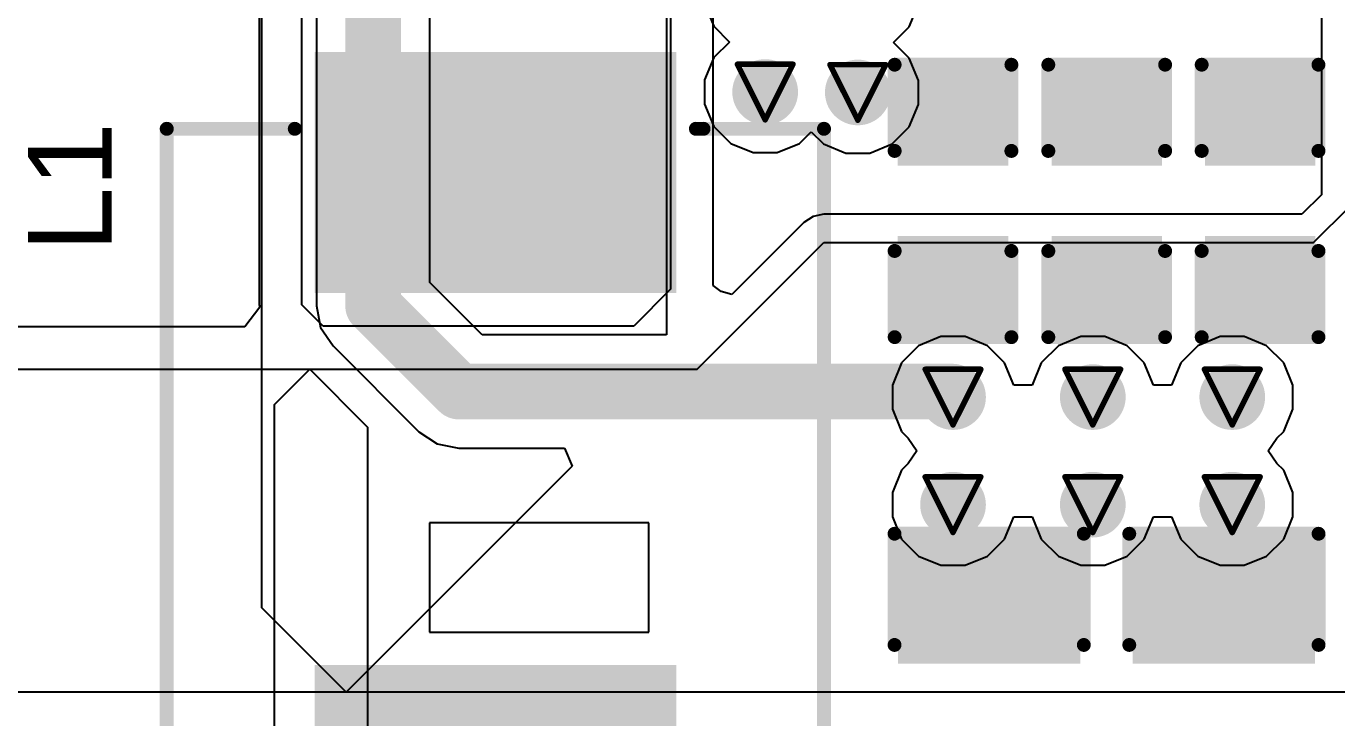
# Model space of a CAD drawing. Header units: inches. Extents: x 0 to 5359, y 0 to 5098.
# Drawn here: x 8.52 to 20.48, y 92.55 to 98.87 of the extents above; entities that cross this region are included whole.
import ezdxf

# ---------------------------------------------------------------- set-up
doc = ezdxf.new("R2010")
doc.units = ezdxf.units.IN
for name, color, linetype in [('Bottom Layer', 5, 'Continuous'), ('Drill Drawing', 1, 'Continuous'), ('Layer 1', 16, 'Continuous'), ('Layer 2', 76, 'Continuous'), ('Top Layer', 1, 'Continuous'), ('Top Overlay', 2, 'Continuous'), ('Top Paste', 8, 'Continuous'), ('Top Solder', 216, 'Continuous'), ('Via Holes', 16, 'Continuous')]:
    doc.layers.add(name, color=color, linetype=linetype)
doc.styles.add('Arial', font='', dxfattribs={"height": 0.2})
doc.styles.get('Arial').set_extended_font_data('Arial')

# ---------------------------------------------------------------- blocks, each defined once
blk = doc.blocks.new('ETQP3M6R8KVN_198')
at = {"layer": 'Top Layer'}
for points in [[(-3.85, 1.6), (-1.75, 1.6), (-1.75, -1.6), (-3.85, -1.6)], [(1.75, 1.6), (3.85, 1.6), (3.85, -1.6), (1.75, -1.6)]]:
    blk.add_hatch(color=1, dxfattribs=at).paths.add_polyline_path(points)
at = {"layer": 'Top Paste'}
for points in [[(-3.85, 1.6), (-1.75, 1.6), (-1.75, -1.6), (-3.85, -1.6)], [(1.75, 1.6), (3.85, 1.6), (3.85, -1.6), (1.75, -1.6)]]:
    blk.add_hatch(color=8, dxfattribs=at).paths.add_polyline_path(points)
at = {"layer": 'Top Solder'}
for points in [[(-3.901, 1.651), (-1.699, 1.651), (-1.699, -1.651), (-3.901, -1.651)], [(1.699, 1.651), (3.901, 1.651), (3.901, -1.651), (1.699, -1.651)]]:
    blk.add_hatch(color=216, dxfattribs=at).paths.add_polyline_path(points)
at = {"layer": 'Top Overlay'}
for p, q in [((1.4, 1.4), (0.4, 1.4)), ((0.4, 1.4), (0.4, -0.6)), ((1.4, -0.6), (1.4, 1.4)), ((0.4, -0.6), (1.4, -0.6))]:
    blk.add_line(p, q, dxfattribs=at)
for points in [[(3.2, 3, 0.127, 0.127, 0), (-3.2, 3, 0.127, 0.127, 0)], [(-3.2, 1.831, 0.127, 0.127, 0), (-3.2, 3, 0.127, 0.127, 0)], [(3.2, 1.831, 0.127, 0.127, 0), (3.2, 3, 0.127, 0.127, 0)], [(-3.2, 1.831, 0.127, 0.127, 0), (-3.2, 1.9, 0.127, 0.127, 0)], [(-3.2, -3, 0.127, 0.127, 0), (-3.2, -1.831, 0.127, 0.127, 0)], [(3.2, -3, 0.127, 0.127, 0), (3.2, -1.831, 0.127, 0.127, 0)], [(3.2, -3, 0.127, 0.127, 0), (-3.2, -3, 0.127, 0.127, 0)]]:
    blk.add_lwpolyline(points, format="xyseb", dxfattribs=at)
for points in [[(-3.232, 3, 0.0635, 0.0635, 1), (-3.168, 3, 0.0635, 0.0635, 1)], [(-3.232, 3, 0.0635, 0.0635, 1), (-3.168, 3, 0.0635, 0.0635, 1)], [(3.168, 3, 0.0635, 0.0635, 1), (3.232, 3, 0.0635, 0.0635, 1)], [(3.168, 3, 0.0635, 0.0635, 1), (3.232, 3, 0.0635, 0.0635, 1)], [(-3.232, 1.9, 0.0635, 0.0635, 1), (-3.168, 1.9, 0.0635, 0.0635, 1)], [(-3.232, 1.831, 0.0635, 0.0635, 1), (-3.168, 1.831, 0.0635, 0.0635, 1)], [(-3.232, 1.831, 0.0635, 0.0635, 1), (-3.168, 1.831, 0.0635, 0.0635, 1)], [(3.168, 1.831, 0.0635, 0.0635, 1), (3.232, 1.831, 0.0635, 0.0635, 1)], [(-3.232, -1.831, 0.0635, 0.0635, 1), (-3.168, -1.831, 0.0635, 0.0635, 1)], [(3.168, -1.831, 0.0635, 0.0635, 1), (3.232, -1.831, 0.0635, 0.0635, 1)], [(-3.232, -3, 0.0635, 0.0635, 1), (-3.168, -3, 0.0635, 0.0635, 1)], [(-3.232, -3, 0.0635, 0.0635, 1), (-3.168, -3, 0.0635, 0.0635, 1)], [(3.168, -3, 0.0635, 0.0635, 1), (3.232, -3, 0.0635, 0.0635, 1)], [(3.168, -3, 0.0635, 0.0635, 1), (3.232, -3, 0.0635, 0.0635, 1)]]:
    blk.add_lwpolyline(points, format="xyseb", close=True, dxfattribs=at)
blk = doc.blocks.new('C___0603_306')
at = {"layer": 'Top Layer'}
for points in [[(-0.381, 0.445), (-0.381, -0.445), (-1.143, -0.445), (-1.143, 0.445)], [(1.143, 0.445), (1.143, -0.445), (0.381, -0.445), (0.381, 0.445)]]:
    blk.add_hatch(color=1, dxfattribs=at).paths.add_polyline_path(points)
at = {"layer": 'Top Paste'}
for points in [[(-0.381, 0.445), (-0.381, -0.445), (-1.143, -0.445), (-1.143, 0.445)], [(1.143, 0.445), (1.143, -0.445), (0.381, -0.445), (0.381, 0.445)]]:
    blk.add_hatch(color=8, dxfattribs=at).paths.add_polyline_path(points)
at = {"layer": 'Top Solder'}
for points in [[(-0.321, 0.504), (-0.321, -0.504), (-1.203, -0.504), (-1.203, 0.504)], [(1.203, 0.504), (1.203, -0.504), (0.321, -0.504), (0.321, 0.504)]]:
    blk.add_hatch(color=216, dxfattribs=at).paths.add_polyline_path(points)
at = {"layer": 'Top Overlay'}
for points in [[(-0.457, 0.533, 0.127, 0.127, 0), (-1.245, 0.533, 0.127, 0.127, 0)], [(-1.245, -0.533, 0.127, 0.127, 0), (-1.245, 0.533, 0.127, 0.127, 0)], [(1.245, 0.533, 0.127, 0.127, 0), (0.457, 0.533, 0.127, 0.127, 0)], [(1.245, -0.533, 0.127, 0.127, 0), (1.245, 0.533, 0.127, 0.127, 0)], [(-0.457, -0.533, 0.127, 0.127, 0), (-1.245, -0.533, 0.127, 0.127, 0)], [(1.245, -0.533, 0.127, 0.127, 0), (0.457, -0.533, 0.127, 0.127, 0)]]:
    blk.add_lwpolyline(points, format="xyseb", dxfattribs=at)
for points in [[(-1.276, 0.533, 0.0635, 0.0635, 1), (-1.213, 0.533, 0.0635, 0.0635, 1)], [(-1.276, 0.533, 0.0635, 0.0635, 1), (-1.213, 0.533, 0.0635, 0.0635, 1)], [(-0.489, 0.533, 0.0635, 0.0635, 1), (-0.425, 0.533, 0.0635, 0.0635, 1)], [(0.425, 0.533, 0.0635, 0.0635, 1), (0.489, 0.533, 0.0635, 0.0635, 1)], [(1.213, 0.533, 0.0635, 0.0635, 1), (1.276, 0.533, 0.0635, 0.0635, 1)], [(1.213, 0.533, 0.0635, 0.0635, 1), (1.276, 0.533, 0.0635, 0.0635, 1)], [(-1.276, -0.533, 0.0635, 0.0635, 1), (-1.213, -0.533, 0.0635, 0.0635, 1)], [(-1.276, -0.533, 0.0635, 0.0635, 1), (-1.213, -0.533, 0.0635, 0.0635, 1)], [(-0.489, -0.533, 0.0635, 0.0635, 1), (-0.425, -0.533, 0.0635, 0.0635, 1)], [(0.425, -0.533, 0.0635, 0.0635, 1), (0.489, -0.533, 0.0635, 0.0635, 1)], [(1.213, -0.533, 0.0635, 0.0635, 1), (1.276, -0.533, 0.0635, 0.0635, 1)], [(1.213, -0.533, 0.0635, 0.0635, 1), (1.276, -0.533, 0.0635, 0.0635, 1)]]:
    blk.add_lwpolyline(points, format="xyseb", close=True, dxfattribs=at)
blk = doc.blocks.new('C___0603_307')
at = {"layer": 'Top Layer'}
for points in [[(-0.381, 0.445), (-0.381, -0.445), (-1.143, -0.445), (-1.143, 0.445)], [(1.143, 0.445), (1.143, -0.445), (0.381, -0.445), (0.381, 0.445)]]:
    blk.add_hatch(color=1, dxfattribs=at).paths.add_polyline_path(points)
at = {"layer": 'Top Paste'}
for points in [[(-0.381, 0.445), (-0.381, -0.445), (-1.143, -0.445), (-1.143, 0.445)], [(1.143, 0.445), (1.143, -0.445), (0.381, -0.445), (0.381, 0.445)]]:
    blk.add_hatch(color=8, dxfattribs=at).paths.add_polyline_path(points)
at = {"layer": 'Top Solder'}
for points in [[(-0.321, 0.504), (-0.321, -0.504), (-1.203, -0.504), (-1.203, 0.504)], [(1.203, 0.504), (1.203, -0.504), (0.321, -0.504), (0.321, 0.504)]]:
    blk.add_hatch(color=216, dxfattribs=at).paths.add_polyline_path(points)
at = {"layer": 'Top Overlay'}
for points in [[(-0.457, 0.533, 0.127, 0.127, 0), (-1.245, 0.533, 0.127, 0.127, 0)], [(-1.245, -0.533, 0.127, 0.127, 0), (-1.245, 0.533, 0.127, 0.127, 0)], [(1.245, 0.533, 0.127, 0.127, 0), (0.457, 0.533, 0.127, 0.127, 0)], [(1.245, -0.533, 0.127, 0.127, 0), (1.245, 0.533, 0.127, 0.127, 0)], [(-0.457, -0.533, 0.127, 0.127, 0), (-1.245, -0.533, 0.127, 0.127, 0)], [(1.245, -0.533, 0.127, 0.127, 0), (0.457, -0.533, 0.127, 0.127, 0)]]:
    blk.add_lwpolyline(points, format="xyseb", dxfattribs=at)
for points in [[(-1.276, 0.533, 0.0635, 0.0635, 1), (-1.213, 0.533, 0.0635, 0.0635, 1)], [(-1.276, 0.533, 0.0635, 0.0635, 1), (-1.213, 0.533, 0.0635, 0.0635, 1)], [(-0.489, 0.533, 0.0635, 0.0635, 1), (-0.425, 0.533, 0.0635, 0.0635, 1)], [(0.425, 0.533, 0.0635, 0.0635, 1), (0.489, 0.533, 0.0635, 0.0635, 1)], [(1.213, 0.533, 0.0635, 0.0635, 1), (1.276, 0.533, 0.0635, 0.0635, 1)], [(1.213, 0.533, 0.0635, 0.0635, 1), (1.276, 0.533, 0.0635, 0.0635, 1)], [(-1.276, -0.533, 0.0635, 0.0635, 1), (-1.213, -0.533, 0.0635, 0.0635, 1)], [(-1.276, -0.533, 0.0635, 0.0635, 1), (-1.213, -0.533, 0.0635, 0.0635, 1)], [(-0.489, -0.533, 0.0635, 0.0635, 1), (-0.425, -0.533, 0.0635, 0.0635, 1)], [(0.425, -0.533, 0.0635, 0.0635, 1), (0.489, -0.533, 0.0635, 0.0635, 1)], [(1.213, -0.533, 0.0635, 0.0635, 1), (1.276, -0.533, 0.0635, 0.0635, 1)], [(1.213, -0.533, 0.0635, 0.0635, 1), (1.276, -0.533, 0.0635, 0.0635, 1)]]:
    blk.add_lwpolyline(points, format="xyseb", close=True, dxfattribs=at)
blk = doc.blocks.new('C___0603_308')
at = {"layer": 'Top Layer'}
for points in [[(-0.381, 0.445), (-0.381, -0.445), (-1.143, -0.445), (-1.143, 0.445)], [(1.143, 0.445), (1.143, -0.445), (0.381, -0.445), (0.381, 0.445)]]:
    blk.add_hatch(color=1, dxfattribs=at).paths.add_polyline_path(points)
at = {"layer": 'Top Paste'}
for points in [[(-0.381, 0.445), (-0.381, -0.445), (-1.143, -0.445), (-1.143, 0.445)], [(1.143, 0.445), (1.143, -0.445), (0.381, -0.445), (0.381, 0.445)]]:
    blk.add_hatch(color=8, dxfattribs=at).paths.add_polyline_path(points)
at = {"layer": 'Top Solder'}
for points in [[(-0.321, 0.504), (-0.321, -0.504), (-1.203, -0.504), (-1.203, 0.504)], [(1.203, 0.504), (1.203, -0.504), (0.321, -0.504), (0.321, 0.504)]]:
    blk.add_hatch(color=216, dxfattribs=at).paths.add_polyline_path(points)
at = {"layer": 'Top Overlay'}
for points in [[(-0.457, 0.533, 0.127, 0.127, 0), (-1.245, 0.533, 0.127, 0.127, 0)], [(-1.245, -0.533, 0.127, 0.127, 0), (-1.245, 0.533, 0.127, 0.127, 0)], [(1.245, 0.533, 0.127, 0.127, 0), (0.457, 0.533, 0.127, 0.127, 0)], [(1.245, -0.533, 0.127, 0.127, 0), (1.245, 0.533, 0.127, 0.127, 0)], [(-0.457, -0.533, 0.127, 0.127, 0), (-1.245, -0.533, 0.127, 0.127, 0)], [(1.245, -0.533, 0.127, 0.127, 0), (0.457, -0.533, 0.127, 0.127, 0)]]:
    blk.add_lwpolyline(points, format="xyseb", dxfattribs=at)
for points in [[(-1.276, 0.533, 0.0635, 0.0635, 1), (-1.213, 0.533, 0.0635, 0.0635, 1)], [(-1.276, 0.533, 0.0635, 0.0635, 1), (-1.213, 0.533, 0.0635, 0.0635, 1)], [(-0.489, 0.533, 0.0635, 0.0635, 1), (-0.425, 0.533, 0.0635, 0.0635, 1)], [(0.425, 0.533, 0.0635, 0.0635, 1), (0.489, 0.533, 0.0635, 0.0635, 1)], [(1.213, 0.533, 0.0635, 0.0635, 1), (1.276, 0.533, 0.0635, 0.0635, 1)], [(1.213, 0.533, 0.0635, 0.0635, 1), (1.276, 0.533, 0.0635, 0.0635, 1)], [(-1.276, -0.533, 0.0635, 0.0635, 1), (-1.213, -0.533, 0.0635, 0.0635, 1)], [(-1.276, -0.533, 0.0635, 0.0635, 1), (-1.213, -0.533, 0.0635, 0.0635, 1)], [(-0.489, -0.533, 0.0635, 0.0635, 1), (-0.425, -0.533, 0.0635, 0.0635, 1)], [(0.425, -0.533, 0.0635, 0.0635, 1), (0.489, -0.533, 0.0635, 0.0635, 1)], [(1.213, -0.533, 0.0635, 0.0635, 1), (1.276, -0.533, 0.0635, 0.0635, 1)], [(1.213, -0.533, 0.0635, 0.0635, 1), (1.276, -0.533, 0.0635, 0.0635, 1)]]:
    blk.add_lwpolyline(points, format="xyseb", close=True, dxfattribs=at)
blk = doc.blocks.new('C___0805_314')
at = {"layer": 'Top Layer'}
for points in [[(-1.524, 0.762), (-0.508, 0.762), (-0.508, -0.762), (-1.524, -0.762)], [(0.508, 0.762), (1.524, 0.762), (1.524, -0.762), (0.508, -0.762)]]:
    blk.add_hatch(color=1, dxfattribs=at).paths.add_polyline_path(points)
at = {"layer": 'Top Paste'}
for points in [[(-1.524, 0.762), (-0.508, 0.762), (-0.508, -0.762), (-1.524, -0.762)], [(0.508, 0.762), (1.524, 0.762), (1.524, -0.762), (0.508, -0.762)]]:
    blk.add_hatch(color=8, dxfattribs=at).paths.add_polyline_path(points)
at = {"layer": 'Top Solder'}
for points in [[(-1.594, 0.832), (-0.438, 0.832), (-0.438, -0.832), (-1.594, -0.832)], [(0.438, 0.832), (1.594, 0.832), (1.594, -0.832), (0.438, -0.832)]]:
    blk.add_hatch(color=216, dxfattribs=at).paths.add_polyline_path(points)
at = {"layer": 'Top Overlay'}
for points in [[(-1.626, 0.864, 0.127, 0.127, 0), (-1.626, -0.864, 0.127, 0.127, 0)], [(-1.626, 0.864, 0.127, 0.127, 0), (-0.61, 0.864, 0.127, 0.127, 0)], [(0.61, 0.864, 0.127, 0.127, 0), (1.626, 0.864, 0.127, 0.127, 0)], [(1.626, 0.864, 0.127, 0.127, 0), (1.626, -0.864, 0.127, 0.127, 0)], [(-1.626, -0.864, 0.127, 0.127, 0), (-0.61, -0.864, 0.127, 0.127, 0)], [(0.61, -0.864, 0.127, 0.127, 0), (1.626, -0.864, 0.127, 0.127, 0)]]:
    blk.add_lwpolyline(points, format="xyseb", dxfattribs=at)
for points in [[(-1.657, 0.864, 0.0635, 0.0635, 1), (-1.594, 0.864, 0.0635, 0.0635, 1)], [(-1.657, 0.864, 0.0635, 0.0635, 1), (-1.594, 0.864, 0.0635, 0.0635, 1)], [(-0.641, 0.864, 0.0635, 0.0635, 1), (-0.578, 0.864, 0.0635, 0.0635, 1)], [(0.578, 0.864, 0.0635, 0.0635, 1), (0.641, 0.864, 0.0635, 0.0635, 1)], [(1.594, 0.864, 0.0635, 0.0635, 1), (1.657, 0.864, 0.0635, 0.0635, 1)], [(1.594, 0.864, 0.0635, 0.0635, 1), (1.657, 0.864, 0.0635, 0.0635, 1)], [(-1.657, -0.864, 0.0635, 0.0635, 1), (-1.594, -0.864, 0.0635, 0.0635, 1)], [(-1.657, -0.864, 0.0635, 0.0635, 1), (-1.594, -0.864, 0.0635, 0.0635, 1)], [(-0.641, -0.864, 0.0635, 0.0635, 1), (-0.578, -0.864, 0.0635, 0.0635, 1)], [(0.578, -0.864, 0.0635, 0.0635, 1), (0.641, -0.864, 0.0635, 0.0635, 1)], [(1.594, -0.864, 0.0635, 0.0635, 1), (1.657, -0.864, 0.0635, 0.0635, 1)], [(1.594, -0.864, 0.0635, 0.0635, 1), (1.657, -0.864, 0.0635, 0.0635, 1)]]:
    blk.add_lwpolyline(points, format="xyseb", close=True, dxfattribs=at)
blk = doc.blocks.new('C___0805_315')
at = {"layer": 'Top Layer'}
for points in [[(-1.524, 0.762), (-0.508, 0.762), (-0.508, -0.762), (-1.524, -0.762)], [(0.508, 0.762), (1.524, 0.762), (1.524, -0.762), (0.508, -0.762)]]:
    blk.add_hatch(color=1, dxfattribs=at).paths.add_polyline_path(points)
at = {"layer": 'Top Paste'}
for points in [[(-1.524, 0.762), (-0.508, 0.762), (-0.508, -0.762), (-1.524, -0.762)], [(0.508, 0.762), (1.524, 0.762), (1.524, -0.762), (0.508, -0.762)]]:
    blk.add_hatch(color=8, dxfattribs=at).paths.add_polyline_path(points)
at = {"layer": 'Top Solder'}
for points in [[(-1.594, 0.832), (-0.438, 0.832), (-0.438, -0.832), (-1.594, -0.832)], [(0.438, 0.832), (1.594, 0.832), (1.594, -0.832), (0.438, -0.832)]]:
    blk.add_hatch(color=216, dxfattribs=at).paths.add_polyline_path(points)
at = {"layer": 'Top Overlay'}
for points in [[(-1.626, 0.864, 0.127, 0.127, 0), (-1.626, -0.864, 0.127, 0.127, 0)], [(-1.626, 0.864, 0.127, 0.127, 0), (-0.61, 0.864, 0.127, 0.127, 0)], [(0.61, 0.864, 0.127, 0.127, 0), (1.626, 0.864, 0.127, 0.127, 0)], [(1.626, 0.864, 0.127, 0.127, 0), (1.626, -0.864, 0.127, 0.127, 0)], [(-1.626, -0.864, 0.127, 0.127, 0), (-0.61, -0.864, 0.127, 0.127, 0)], [(0.61, -0.864, 0.127, 0.127, 0), (1.626, -0.864, 0.127, 0.127, 0)]]:
    blk.add_lwpolyline(points, format="xyseb", dxfattribs=at)
for points in [[(-1.657, 0.864, 0.0635, 0.0635, 1), (-1.594, 0.864, 0.0635, 0.0635, 1)], [(-1.657, 0.864, 0.0635, 0.0635, 1), (-1.594, 0.864, 0.0635, 0.0635, 1)], [(-0.641, 0.864, 0.0635, 0.0635, 1), (-0.578, 0.864, 0.0635, 0.0635, 1)], [(0.578, 0.864, 0.0635, 0.0635, 1), (0.641, 0.864, 0.0635, 0.0635, 1)], [(1.594, 0.864, 0.0635, 0.0635, 1), (1.657, 0.864, 0.0635, 0.0635, 1)], [(1.594, 0.864, 0.0635, 0.0635, 1), (1.657, 0.864, 0.0635, 0.0635, 1)], [(-1.657, -0.864, 0.0635, 0.0635, 1), (-1.594, -0.864, 0.0635, 0.0635, 1)], [(-1.657, -0.864, 0.0635, 0.0635, 1), (-1.594, -0.864, 0.0635, 0.0635, 1)], [(-0.641, -0.864, 0.0635, 0.0635, 1), (-0.578, -0.864, 0.0635, 0.0635, 1)], [(0.578, -0.864, 0.0635, 0.0635, 1), (0.641, -0.864, 0.0635, 0.0635, 1)], [(1.594, -0.864, 0.0635, 0.0635, 1), (1.657, -0.864, 0.0635, 0.0635, 1)], [(1.594, -0.864, 0.0635, 0.0635, 1), (1.657, -0.864, 0.0635, 0.0635, 1)]]:
    blk.add_lwpolyline(points, format="xyseb", close=True, dxfattribs=at)

msp = doc.modelspace()

# ---------------------------------------------------------------- hatches: boundary and pattern name
at = {"layer": 'Bottom Layer'}
h = msp.add_hatch(color=5, dxfattribs=at)
edge = h.paths.add_edge_path()
edge.add_arc((15.263, 98.266), 0.3, 0, 360)
h = msp.add_hatch(color=5, dxfattribs=at)
edge = h.paths.add_edge_path()
edge.add_arc((16.109, 98.262), 0.3, 0, 360)
h = msp.add_hatch(color=5, dxfattribs=at)
edge = h.paths.add_edge_path()
edge.add_arc((16.978, 95.479), 0.3, 0, 360)
h = msp.add_hatch(color=5, dxfattribs=at)
edge = h.paths.add_edge_path()
edge.add_arc((18.254, 95.479), 0.3, 0, 360)
h = msp.add_hatch(color=5, dxfattribs=at)
edge = h.paths.add_edge_path()
edge.add_arc((19.527, 95.479), 0.3, 0, 360)
h = msp.add_hatch(color=5, dxfattribs=at)
edge = h.paths.add_edge_path()
edge.add_arc((16.978, 94.496), 0.3, 0, 360)
h = msp.add_hatch(color=5, dxfattribs=at)
edge = h.paths.add_edge_path()
edge.add_arc((18.254, 94.496), 0.3, 0, 360)
h = msp.add_hatch(color=5, dxfattribs=at)
edge = h.paths.add_edge_path()
edge.add_arc((19.527, 94.496), 0.3, 0, 360)
at = {"layer": 'Layer 1'}
h = msp.add_hatch(color=16, dxfattribs=at)
edge = h.paths.add_edge_path()
edge.add_arc((15.263, 98.266), 0.3, 0, 360)
h = msp.add_hatch(color=16, dxfattribs=at)
edge = h.paths.add_edge_path()
edge.add_arc((16.109, 98.262), 0.3, 0, 360)
h = msp.add_hatch(color=16, dxfattribs=at)
edge = h.paths.add_edge_path()
edge.add_arc((16.978, 95.479), 0.3, 0, 360)
h = msp.add_hatch(color=16, dxfattribs=at)
edge = h.paths.add_edge_path()
edge.add_arc((18.254, 95.479), 0.3, 0, 360)
h = msp.add_hatch(color=16, dxfattribs=at)
edge = h.paths.add_edge_path()
edge.add_arc((19.527, 95.479), 0.3, 0, 360)
h = msp.add_hatch(color=16, dxfattribs=at)
edge = h.paths.add_edge_path()
edge.add_arc((16.978, 94.496), 0.3, 0, 360)
h = msp.add_hatch(color=16, dxfattribs=at)
edge = h.paths.add_edge_path()
edge.add_arc((18.254, 94.496), 0.3, 0, 360)
h = msp.add_hatch(color=16, dxfattribs=at)
edge = h.paths.add_edge_path()
edge.add_arc((19.527, 94.496), 0.3, 0, 360)
at = {"layer": 'Layer 2'}
h = msp.add_hatch(color=76, dxfattribs=at)
edge = h.paths.add_edge_path()
edge.add_arc((15.263, 98.266), 0.3, 0, 360)
h = msp.add_hatch(color=76, dxfattribs=at)
edge = h.paths.add_edge_path()
edge.add_arc((16.109, 98.262), 0.3, 0, 360)
h = msp.add_hatch(color=76, dxfattribs=at)
edge = h.paths.add_edge_path()
edge.add_arc((16.978, 95.479), 0.3, 0, 360)
h = msp.add_hatch(color=76, dxfattribs=at)
edge = h.paths.add_edge_path()
edge.add_arc((18.254, 95.479), 0.3, 0, 360)
h = msp.add_hatch(color=76, dxfattribs=at)
edge = h.paths.add_edge_path()
edge.add_arc((19.527, 95.479), 0.3, 0, 360)
h = msp.add_hatch(color=76, dxfattribs=at)
edge = h.paths.add_edge_path()
edge.add_arc((16.978, 94.496), 0.3, 0, 360)
h = msp.add_hatch(color=76, dxfattribs=at)
edge = h.paths.add_edge_path()
edge.add_arc((18.254, 94.496), 0.3, 0, 360)
h = msp.add_hatch(color=76, dxfattribs=at)
edge = h.paths.add_edge_path()
edge.add_arc((19.527, 94.496), 0.3, 0, 360)
at = {"layer": 'Top Layer'}
h = msp.add_hatch(color=1, dxfattribs=at)
edge = h.paths.add_edge_path()
edge.add_arc((15.263, 98.266), 0.3, 0, 360)
h = msp.add_hatch(color=1, dxfattribs=at)
edge = h.paths.add_edge_path()
edge.add_arc((16.109, 98.262), 0.3, 0, 360)
h = msp.add_hatch(color=1, dxfattribs=at)
edge = h.paths.add_edge_path()
edge.add_arc((16.978, 95.479), 0.3, 0, 360)
h = msp.add_hatch(color=1, dxfattribs=at)
edge = h.paths.add_edge_path()
edge.add_arc((18.254, 95.479), 0.3, 0, 360)
h = msp.add_hatch(color=1, dxfattribs=at)
edge = h.paths.add_edge_path()
edge.add_arc((19.527, 95.479), 0.3, 0, 360)
h = msp.add_hatch(color=1, dxfattribs=at)
edge = h.paths.add_edge_path()
edge.add_arc((16.978, 94.496), 0.3, 0, 360)
h = msp.add_hatch(color=1, dxfattribs=at)
edge = h.paths.add_edge_path()
edge.add_arc((18.254, 94.496), 0.3, 0, 360)
h = msp.add_hatch(color=1, dxfattribs=at)
edge = h.paths.add_edge_path()
edge.add_arc((19.527, 94.496), 0.3, 0, 360)
at = {"layer": 'Via Holes'}
h = msp.add_hatch(color=7, dxfattribs=at)
edge = h.paths.add_edge_path()
edge.add_arc((15.263, 98.266), 0.15, 0, 360)
h = msp.add_hatch(color=7, dxfattribs=at)
edge = h.paths.add_edge_path()
edge.add_arc((16.109, 98.262), 0.15, 0, 360)
h = msp.add_hatch(color=7, dxfattribs=at)
edge = h.paths.add_edge_path()
edge.add_arc((16.978, 95.479), 0.15, 0, 360)
h = msp.add_hatch(color=7, dxfattribs=at)
edge = h.paths.add_edge_path()
edge.add_arc((18.254, 95.479), 0.15, 0, 360)
h = msp.add_hatch(color=7, dxfattribs=at)
edge = h.paths.add_edge_path()
edge.add_arc((19.527, 95.479), 0.15, 0, 360)
h = msp.add_hatch(color=7, dxfattribs=at)
edge = h.paths.add_edge_path()
edge.add_arc((16.978, 94.496), 0.15, 0, 360)
h = msp.add_hatch(color=7, dxfattribs=at)
edge = h.paths.add_edge_path()
edge.add_arc((18.254, 94.496), 0.15, 0, 360)
h = msp.add_hatch(color=7, dxfattribs=at)
edge = h.paths.add_edge_path()
edge.add_arc((19.527, 94.496), 0.15, 0, 360)

# ---------------------------------------------------------------- linework, layer by layer
at = {"layer": 'Bottom Layer'}
for p, q in [((16.868, 96.033), (16.664, 95.948)), ((17.088, 96.033), (16.868, 96.033)), ((17.292, 95.948), (17.088, 96.033)), ((18.144, 96.033), (17.94, 95.948)), ((18.364, 96.033), (18.144, 96.033)), ((18.568, 95.948), (18.364, 96.033)), ((19.417, 96.033), (19.213, 95.948)), ((19.637, 96.033), (19.417, 96.033)), ((19.841, 95.948), (19.637, 96.033)), ((16.664, 95.948), (16.508, 95.792)), ((17.447, 95.792), (17.292, 95.948)), ((17.94, 95.948), (17.784, 95.792)), ((18.724, 95.792), (18.568, 95.948)), ((19.213, 95.948), (19.057, 95.792)), ((19.997, 95.792), (19.841, 95.948)), ((16.508, 95.792), (16.424, 95.589)), ((17.532, 95.589), (17.447, 95.792)), ((17.784, 95.792), (17.7, 95.589)), ((18.808, 95.589), (18.724, 95.792)), ((19.057, 95.792), (18.973, 95.589)), ((20.081, 95.589), (19.997, 95.792)), ((16.424, 95.589), (16.424, 95.368)), ((17.7, 95.589), (17.532, 95.589)), ((18.973, 95.589), (18.808, 95.589)), ((20.081, 95.368), (20.081, 95.589)), ((16.424, 95.368), (16.508, 95.165)), ((19.997, 95.165), (20.081, 95.368)), ((16.508, 95.165), (16.569, 95.104)), ((19.935, 95.104), (19.997, 95.165)), ((16.569, 95.104), (16.649, 94.987)), ((19.856, 94.987), (19.935, 95.104)), ((16.649, 94.987), (16.569, 94.871)), ((19.935, 94.871), (19.856, 94.987)), ((16.508, 94.81), (16.424, 94.606)), ((16.569, 94.871), (16.508, 94.81)), ((19.997, 94.81), (19.935, 94.871)), ((20.081, 94.606), (19.997, 94.81)), ((16.424, 94.606), (16.424, 94.386)), ((20.081, 94.386), (20.081, 94.606)), ((16.424, 94.386), (16.508, 94.182)), ((17.447, 94.182), (17.532, 94.386)), ((17.532, 94.386), (17.7, 94.386)), ((17.7, 94.386), (17.784, 94.182)), ((18.724, 94.182), (18.808, 94.386)), ((18.808, 94.386), (18.973, 94.386)), ((18.973, 94.386), (19.057, 94.182)), ((19.997, 94.182), (20.081, 94.386)), ((16.508, 94.182), (16.664, 94.026)), ((17.292, 94.026), (17.447, 94.182)), ((17.784, 94.182), (17.94, 94.026)), ((18.568, 94.026), (18.724, 94.182)), ((19.057, 94.182), (19.213, 94.026)), ((19.841, 94.026), (19.997, 94.182)), ((16.664, 94.026), (16.868, 93.942)), ((16.868, 93.942), (17.088, 93.942)), ((17.088, 93.942), (17.292, 94.026)), ((17.94, 94.026), (18.144, 93.942)), ((18.144, 93.942), (18.364, 93.942)), ((18.364, 93.942), (18.568, 94.026)), ((19.213, 94.026), (19.417, 93.942)), ((19.417, 93.942), (19.637, 93.942)), ((19.637, 93.942), (19.841, 94.026))]:
    msp.add_line(p, q, dxfattribs=at)
at = {"layer": 'Drill Drawing'}
for points in [[(15.009, 98.52, 0.0508, 0.0508, 0), (15.517, 98.52, 0.0508, 0.0508, 0)], [(15.009, 98.52, 0.0508, 0.0508, 0), (15.263, 98.012, 0.0508, 0.0508, 0)], [(15.263, 98.012, 0.0508, 0.0508, 0), (15.517, 98.52, 0.0508, 0.0508, 0)], [(15.855, 98.516, 0.0508, 0.0508, 0), (16.363, 98.516, 0.0508, 0.0508, 0)], [(15.855, 98.516, 0.0508, 0.0508, 0), (16.109, 98.008, 0.0508, 0.0508, 0)], [(16.109, 98.008, 0.0508, 0.0508, 0), (16.363, 98.516, 0.0508, 0.0508, 0)], [(16.724, 95.733, 0.0508, 0.0508, 0), (17.232, 95.733, 0.0508, 0.0508, 0)], [(16.724, 95.733, 0.0508, 0.0508, 0), (16.978, 95.225, 0.0508, 0.0508, 0)], [(16.978, 95.225, 0.0508, 0.0508, 0), (17.232, 95.733, 0.0508, 0.0508, 0)], [(18, 95.733, 0.0508, 0.0508, 0), (18.508, 95.733, 0.0508, 0.0508, 0)], [(18, 95.733, 0.0508, 0.0508, 0), (18.254, 95.225, 0.0508, 0.0508, 0)], [(18.254, 95.225, 0.0508, 0.0508, 0), (18.508, 95.733, 0.0508, 0.0508, 0)], [(19.273, 95.733, 0.0508, 0.0508, 0), (19.781, 95.733, 0.0508, 0.0508, 0)], [(19.273, 95.733, 0.0508, 0.0508, 0), (19.527, 95.225, 0.0508, 0.0508, 0)], [(19.527, 95.225, 0.0508, 0.0508, 0), (19.781, 95.733, 0.0508, 0.0508, 0)], [(16.724, 94.75, 0.0508, 0.0508, 0), (17.232, 94.75, 0.0508, 0.0508, 0)], [(16.724, 94.75, 0.0508, 0.0508, 0), (16.978, 94.242, 0.0508, 0.0508, 0)], [(16.978, 94.242, 0.0508, 0.0508, 0), (17.232, 94.75, 0.0508, 0.0508, 0)], [(18, 94.75, 0.0508, 0.0508, 0), (18.508, 94.75, 0.0508, 0.0508, 0)], [(18, 94.75, 0.0508, 0.0508, 0), (18.254, 94.242, 0.0508, 0.0508, 0)], [(18.254, 94.242, 0.0508, 0.0508, 0), (18.508, 94.75, 0.0508, 0.0508, 0)], [(19.273, 94.75, 0.0508, 0.0508, 0), (19.781, 94.75, 0.0508, 0.0508, 0)], [(19.273, 94.75, 0.0508, 0.0508, 0), (19.527, 94.242, 0.0508, 0.0508, 0)], [(19.527, 94.242, 0.0508, 0.0508, 0), (19.781, 94.75, 0.0508, 0.0508, 0)]]:
    msp.add_lwpolyline(points, format="xyseb", dxfattribs=at)
for points in [[(14.997, 98.52, 0.0254, 0.0254, 1), (15.022, 98.52, 0.0254, 0.0254, 1)], [(14.997, 98.52, 0.0254, 0.0254, 1), (15.022, 98.52, 0.0254, 0.0254, 1)], [(15.505, 98.52, 0.0254, 0.0254, 1), (15.53, 98.52, 0.0254, 0.0254, 1)], [(15.505, 98.52, 0.0254, 0.0254, 1), (15.53, 98.52, 0.0254, 0.0254, 1)], [(15.842, 98.516, 0.0254, 0.0254, 1), (15.867, 98.516, 0.0254, 0.0254, 1)], [(15.842, 98.516, 0.0254, 0.0254, 1), (15.867, 98.516, 0.0254, 0.0254, 1)], [(16.35, 98.516, 0.0254, 0.0254, 1), (16.375, 98.516, 0.0254, 0.0254, 1)], [(16.35, 98.516, 0.0254, 0.0254, 1), (16.375, 98.516, 0.0254, 0.0254, 1)], [(15.251, 98.012, 0.0254, 0.0254, 1), (15.276, 98.012, 0.0254, 0.0254, 1)], [(15.251, 98.012, 0.0254, 0.0254, 1), (15.276, 98.012, 0.0254, 0.0254, 1)], [(16.096, 98.008, 0.0254, 0.0254, 1), (16.121, 98.008, 0.0254, 0.0254, 1)], [(16.096, 98.008, 0.0254, 0.0254, 1), (16.121, 98.008, 0.0254, 0.0254, 1)], [(16.711, 95.733, 0.0254, 0.0254, 1), (16.736, 95.733, 0.0254, 0.0254, 1)], [(16.711, 95.733, 0.0254, 0.0254, 1), (16.736, 95.733, 0.0254, 0.0254, 1)], [(17.219, 95.733, 0.0254, 0.0254, 1), (17.244, 95.733, 0.0254, 0.0254, 1)], [(17.219, 95.733, 0.0254, 0.0254, 1), (17.244, 95.733, 0.0254, 0.0254, 1)], [(17.987, 95.733, 0.0254, 0.0254, 1), (18.013, 95.733, 0.0254, 0.0254, 1)], [(17.987, 95.733, 0.0254, 0.0254, 1), (18.013, 95.733, 0.0254, 0.0254, 1)], [(18.495, 95.733, 0.0254, 0.0254, 1), (18.521, 95.733, 0.0254, 0.0254, 1)], [(18.495, 95.733, 0.0254, 0.0254, 1), (18.521, 95.733, 0.0254, 0.0254, 1)], [(19.26, 95.733, 0.0254, 0.0254, 1), (19.286, 95.733, 0.0254, 0.0254, 1)], [(19.26, 95.733, 0.0254, 0.0254, 1), (19.286, 95.733, 0.0254, 0.0254, 1)], [(19.768, 95.733, 0.0254, 0.0254, 1), (19.794, 95.733, 0.0254, 0.0254, 1)], [(19.768, 95.733, 0.0254, 0.0254, 1), (19.794, 95.733, 0.0254, 0.0254, 1)], [(16.965, 95.225, 0.0254, 0.0254, 1), (16.99, 95.225, 0.0254, 0.0254, 1)], [(16.965, 95.225, 0.0254, 0.0254, 1), (16.99, 95.225, 0.0254, 0.0254, 1)], [(18.241, 95.225, 0.0254, 0.0254, 1), (18.267, 95.225, 0.0254, 0.0254, 1)], [(18.241, 95.225, 0.0254, 0.0254, 1), (18.267, 95.225, 0.0254, 0.0254, 1)], [(19.514, 95.225, 0.0254, 0.0254, 1), (19.54, 95.225, 0.0254, 0.0254, 1)], [(19.514, 95.225, 0.0254, 0.0254, 1), (19.54, 95.225, 0.0254, 0.0254, 1)], [(16.711, 94.75, 0.0254, 0.0254, 1), (16.736, 94.75, 0.0254, 0.0254, 1)], [(16.711, 94.75, 0.0254, 0.0254, 1), (16.736, 94.75, 0.0254, 0.0254, 1)], [(17.219, 94.75, 0.0254, 0.0254, 1), (17.244, 94.75, 0.0254, 0.0254, 1)], [(17.219, 94.75, 0.0254, 0.0254, 1), (17.244, 94.75, 0.0254, 0.0254, 1)], [(17.987, 94.75, 0.0254, 0.0254, 1), (18.013, 94.75, 0.0254, 0.0254, 1)], [(17.987, 94.75, 0.0254, 0.0254, 1), (18.013, 94.75, 0.0254, 0.0254, 1)], [(18.495, 94.75, 0.0254, 0.0254, 1), (18.521, 94.75, 0.0254, 0.0254, 1)], [(18.495, 94.75, 0.0254, 0.0254, 1), (18.521, 94.75, 0.0254, 0.0254, 1)], [(19.26, 94.75, 0.0254, 0.0254, 1), (19.286, 94.75, 0.0254, 0.0254, 1)], [(19.26, 94.75, 0.0254, 0.0254, 1), (19.286, 94.75, 0.0254, 0.0254, 1)], [(19.768, 94.75, 0.0254, 0.0254, 1), (19.794, 94.75, 0.0254, 0.0254, 1)], [(19.768, 94.75, 0.0254, 0.0254, 1), (19.794, 94.75, 0.0254, 0.0254, 1)], [(16.965, 94.242, 0.0254, 0.0254, 1), (16.99, 94.242, 0.0254, 0.0254, 1)], [(16.965, 94.242, 0.0254, 0.0254, 1), (16.99, 94.242, 0.0254, 0.0254, 1)], [(18.241, 94.242, 0.0254, 0.0254, 1), (18.267, 94.242, 0.0254, 0.0254, 1)], [(18.241, 94.242, 0.0254, 0.0254, 1), (18.267, 94.242, 0.0254, 0.0254, 1)], [(19.514, 94.242, 0.0254, 0.0254, 1), (19.54, 94.242, 0.0254, 0.0254, 1)], [(19.514, 94.242, 0.0254, 0.0254, 1), (19.54, 94.242, 0.0254, 0.0254, 1)]]:
    msp.add_lwpolyline(points, format="xyseb", close=True, dxfattribs=at)
at = {"layer": 'Layer 1'}
for p, q in [((16.868, 96.033), (16.664, 95.948)), ((17.088, 96.033), (16.868, 96.033)), ((17.292, 95.948), (17.088, 96.033)), ((18.144, 96.033), (17.94, 95.948)), ((18.364, 96.033), (18.144, 96.033)), ((18.568, 95.948), (18.364, 96.033)), ((19.417, 96.033), (19.213, 95.948)), ((19.637, 96.033), (19.417, 96.033)), ((19.841, 95.948), (19.637, 96.033)), ((16.664, 95.948), (16.508, 95.792)), ((17.447, 95.792), (17.292, 95.948)), ((17.94, 95.948), (17.784, 95.792)), ((18.724, 95.792), (18.568, 95.948)), ((19.213, 95.948), (19.057, 95.792)), ((19.997, 95.792), (19.841, 95.948)), ((16.508, 95.792), (16.424, 95.589)), ((17.532, 95.589), (17.447, 95.792)), ((17.784, 95.792), (17.7, 95.589)), ((18.808, 95.589), (18.724, 95.792)), ((19.057, 95.792), (18.973, 95.589)), ((20.081, 95.589), (19.997, 95.792)), ((16.424, 95.589), (16.424, 95.368)), ((17.7, 95.589), (17.532, 95.589)), ((18.973, 95.589), (18.808, 95.589)), ((20.081, 95.368), (20.081, 95.589)), ((16.424, 95.368), (16.508, 95.165)), ((19.997, 95.165), (20.081, 95.368)), ((16.508, 95.165), (16.569, 95.104)), ((19.935, 95.104), (19.997, 95.165)), ((16.569, 95.104), (16.649, 94.987)), ((19.856, 94.987), (19.935, 95.104)), ((16.649, 94.987), (16.569, 94.871)), ((19.935, 94.871), (19.856, 94.987)), ((16.508, 94.81), (16.424, 94.606)), ((16.569, 94.871), (16.508, 94.81)), ((19.997, 94.81), (19.935, 94.871)), ((20.081, 94.606), (19.997, 94.81)), ((16.424, 94.606), (16.424, 94.386)), ((20.081, 94.386), (20.081, 94.606)), ((16.424, 94.386), (16.508, 94.182)), ((17.447, 94.182), (17.532, 94.386)), ((17.532, 94.386), (17.7, 94.386)), ((17.7, 94.386), (17.784, 94.182)), ((18.724, 94.182), (18.808, 94.386)), ((18.808, 94.386), (18.973, 94.386)), ((18.973, 94.386), (19.057, 94.182)), ((19.997, 94.182), (20.081, 94.386)), ((16.508, 94.182), (16.664, 94.026)), ((17.292, 94.026), (17.447, 94.182)), ((17.784, 94.182), (17.94, 94.026)), ((18.568, 94.026), (18.724, 94.182)), ((19.057, 94.182), (19.213, 94.026)), ((19.841, 94.026), (19.997, 94.182)), ((16.664, 94.026), (16.868, 93.942)), ((16.868, 93.942), (17.088, 93.942)), ((17.088, 93.942), (17.292, 94.026)), ((17.94, 94.026), (18.144, 93.942)), ((18.144, 93.942), (18.364, 93.942)), ((18.364, 93.942), (18.568, 94.026)), ((19.213, 94.026), (19.417, 93.942)), ((19.417, 93.942), (19.637, 93.942)), ((19.637, 93.942), (19.841, 94.026))]:
    msp.add_line(p, q, dxfattribs=at)
at = {"layer": 'Layer 2'}
for p, q in [((10.668, 93.553), (10.668, 108.107)), ((14.363, 108.099), (14.363, 96.047)), ((11.166, 106.738), (11.166, 96.312)), ((12.202, 96.527), (12.202, 105.636)), ((14.709, 99.07), (14.794, 98.867)), ((16.578, 98.863), (16.663, 99.067)), ((14.794, 98.867), (14.937, 98.723)), ((16.435, 98.719), (16.578, 98.863)), ((14.937, 98.723), (14.794, 98.58)), ((16.578, 98.576), (16.435, 98.719)), ((14.794, 98.58), (14.709, 98.376)), ((16.663, 98.372), (16.578, 98.576)), ((14.709, 98.376), (14.709, 98.156)), ((16.663, 98.152), (16.663, 98.372)), ((14.709, 98.156), (14.794, 97.952)), ((16.578, 97.948), (16.663, 98.152)), ((14.794, 97.952), (14.949, 97.796)), ((15.577, 97.796), (15.684, 97.903)), ((15.684, 97.903), (15.795, 97.792)), ((16.422, 97.792), (16.578, 97.948)), ((14.949, 97.796), (15.153, 97.712)), ((15.373, 97.712), (15.577, 97.796)), ((15.795, 97.792), (15.998, 97.708)), ((16.219, 97.708), (16.422, 97.792)), ((15.153, 97.712), (15.373, 97.712)), ((15.998, 97.708), (16.219, 97.708)), ((12.681, 96.047), (12.202, 96.527)), ((11.166, 96.312), (11.205, 96.114)), ((11.205, 96.114), (11.318, 95.946)), ((14.363, 96.047), (12.681, 96.047)), ((11.318, 95.946), (12.1, 95.163)), ((12.1, 95.163), (12.268, 95.051)), ((12.268, 95.051), (12.467, 95.011)), ((12.467, 95.011), (13.432, 95.011)), ((13.432, 95.011), (13.5, 94.847)), ((13.5, 94.847), (11.437, 92.784)), ((11.437, 92.784), (10.668, 93.553)), ((11.437, 92.784), (7.912, 92.784)), ((25.936, 92.784), (11.437, 92.784))]:
    msp.add_line(p, q, dxfattribs=at)
for points in [[(11.684, 96.312, 0.508, 0.508, 0), (11.684, 106.738, 0.508, 0.508, 0)], [(11.684, 96.312, 0.508, 0.508, 0), (12.467, 95.529, 0.508, 0.508, 0)], [(12.467, 95.529, 0.508, 0.508, 0), (16.978, 95.529, 0.508, 0.508, 0)]]:
    msp.add_lwpolyline(points, format="xyseb", dxfattribs=at)
for points in [[(11.557, 96.312, 0.254, 0.254, 1), (11.811, 96.312, 0.254, 0.254, 1)], [(11.557, 96.312, 0.254, 0.254, 1), (11.811, 96.312, 0.254, 0.254, 1)], [(12.34, 95.529, 0.254, 0.254, 1), (12.594, 95.529, 0.254, 0.254, 1)], [(12.34, 95.529, 0.254, 0.254, 1), (12.594, 95.529, 0.254, 0.254, 1)], [(16.851, 95.529, 0.254, 0.254, 1), (17.105, 95.529, 0.254, 0.254, 1)]]:
    msp.add_lwpolyline(points, format="xyseb", close=True, dxfattribs=at)
at = {"layer": 'Top Layer'}
for p, q in [((11.033, 96.323), (11.033, 101.967)), ((10.645, 101.897), (10.645, 96.323)), ((14.4, 100.641), (14.4, 96.466)), ((20.341, 100.552), (20.341, 97.328)), ((14.788, 96.497), (14.788, 99.854)), ((20.341, 97.328), (20.162, 97.149)), ((20.27, 96.89), (20.6, 97.221)), ((15.617, 97.074), (14.96, 96.417)), ((15.701, 97.13), (15.617, 97.074)), ((15.8, 97.149), (15.701, 97.13)), ((20.162, 97.149), (15.8, 97.149)), ((14.642, 95.733), (15.8, 96.89)), ((15.8, 96.89), (20.27, 96.89)), ((14.4, 96.466), (14.063, 96.128)), ((14.862, 96.445), (14.788, 96.497)), ((14.96, 96.417), (14.862, 96.445)), ((10.645, 96.323), (10.65, 96.299)), ((11.228, 96.128), (11.033, 96.323)), ((10.65, 96.299), (10.513, 96.121)), ((10.513, 96.121), (8.427, 96.121)), ((14.063, 96.128), (11.228, 96.128)), ((8.427, 95.733), (11.105, 95.733)), ((10.785, 95.412), (11.105, 95.733)), ((11.105, 95.733), (14.642, 95.733)), ((11.105, 95.733), (11.633, 95.204)), ((10.785, 91.148), (10.785, 95.412)), ((11.633, 95.204), (11.633, 82.975))]:
    msp.add_line(p, q, dxfattribs=at)

# ---------------------------------------------------------------- block references
for name, p, rotation in [('ETQP3M6R8KVN_198', (12.8, 94.73), 270), ('C___0603_306', (16.978, 97.271), 270), ('C___0603_307', (18.381, 97.271), 270), ('C___0603_308', (19.781, 97.271), 270), ('C___0805_314', (17.308, 92.605), 90), ('C___0805_315', (19.451, 92.605), 90)]:
    msp.add_blockref(name, p, dxfattribs=dict(rotation=rotation))

# ---------------------------------------------------------------- texts
at = {"layer": 'Top Overlay', "style": 'Arial'}
msp.add_text('L1', height=0.762, rotation=90, dxfattribs=at).set_placement((9.296, 96.805))

doc.saveas('drawing.dxf')
